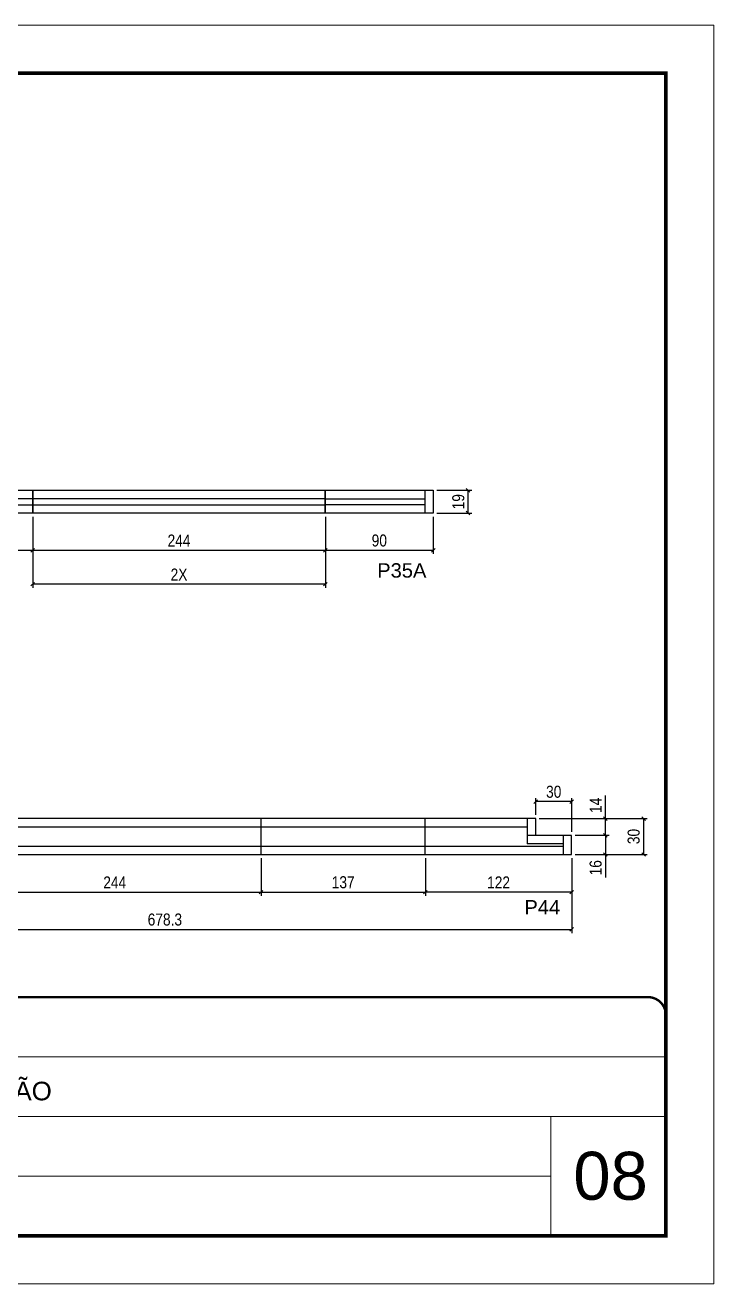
# Model space of a CAD drawing. Extents: x 2216 to 8470, y 226 to 4722.
# Drawn here: x 7896 to 8470, y 2523 to 3573 of the extents above; entities that cross this region are included whole.
import ezdxf

# ---------------------------------------------------------------- set-up
doc = ezdxf.new("R2010")
doc.units = 0
doc.linetypes.add('CONTINUO', pattern=[0])
doc.linetypes.add('DASHED', pattern=[0.75, 0.5, -0.25])
doc.layers.add('00 - FELIPE', color=2, linetype='Continuous', plot=False)
for name, color, linetype in [('5', 5, 'Continuous'), ('COTA', 241, 'Continuous'), ('Painéis', 200, 'Continuous'), ('SARR_2.2x7', 40, 'Continuous')]:
    doc.layers.add(name, color=color, linetype=linetype)
for name, color, linetype, lineweight in [('CARIMBO', 255, 'Continuous', 9), ('Folhas', 255, 'Continuous', 9), ('Romaneio', 3, 'Continuous', 13), ('SARRAFO DE PRESSAO', 251, 'DASHED', 9)]:
    doc.layers.add(name, color=color, linetype=linetype, lineweight=lineweight)
doc.styles.add('ARIAL', font='arial.ttf')
doc.styles.add('COTA TECNICA', font='techl___.ttf', dxfattribs={"height": 10})
doc.styles.add('COTA TECNICA-50', font='techl___.ttf', dxfattribs={"height": 10})
doc.styles.get("Standard").update_dxf_attribs({"font": 'arial.ttf'})
doc.dimstyles.new('COTA PAINEL-50', dxfattribs={"dimtxt": 10, "dimasz": 3, "dimexe": 3, "dimexo": 3, "dimgap": 3, "dimtad": 1, "dimdec": 1, "dimzin": 12, "dimdsep": 46, "dimtxsty": 'COTA TECNICA-50', "dimblk1": 'OBLIQUE', "dimblk2": 'OBLIQUE', "dimsah": 1, "dimcen": 0.9, "dimclrd": 4, "dimclre": 4, "dimclrt": 240, "dimadec": 1, "dimazin": 3, "dimtfac": 1, "dimtdec": 1, "dimtmove": 0, "dimatfit": 3, "dimfxl": 1, "dimtolj": 1, "dimtzin": 12, "dimarcsym": 0})
doc.dimstyles.new('PAINEL', dxfattribs={"dimtxt": 10, "dimasz": 3, "dimexe": 3, "dimexo": 3, "dimgap": 3, "dimtad": 1, "dimdec": 1, "dimzin": 12, "dimdsep": 46, "dimtxsty": 'COTA TECNICA', "dimblk1": 'OBLIQUE', "dimblk2": 'OBLIQUE', "dimsah": 1, "dimcen": 0.9, "dimclrd": 4, "dimclre": 4, "dimclrt": 240, "dimadec": 1, "dimazin": 3, "dimtfac": 1, "dimtdec": 1, "dimtmove": 0, "dimatfit": 3, "dimfxl": 1, "dimtolj": 1, "dimtzin": 12, "dimarcsym": 0})

# ---------------------------------------------------------------- blocks, each defined once
blk = doc.blocks.new('9999999999')
at = {"color": 30, "linetype": 'CONTINUO'}
for p, q in [((98564.6, 34379.6), (99584, 34379.6)), ((98564.6, 34329.8), (99488, 34329.8)), ((99584, 34329.8), (99488, 34329.8)), ((99488, 34329.8), (99488, 34230.2)), ((98564.6, 34280), (99488, 34280))]:
    blk.add_line(p, q, dxfattribs=at)
at = {"color": 30, "linetype": 'CONTINUO', "const_width": 2}
blk.add_lwpolyline([(99584, 34230.2), (99584, 34414.4, 0.414214), (99569, 34429.4), (98229, 34429.4, 0.414214), (98214, 34414.4), (98214, 34245.2, 0.414214), (98229, 34230.2), (99584, 34230.2)], format="xyb", dxfattribs=at)
at = {"layer": 'Folhas'}
blk.add_lwpolyline([(98139, 34190.2), (99624, 34190.2), (99624, 35240.2), (98139, 35240.2)], close=True, dxfattribs=at)
at = {"layer": 'Folhas', "color": 30, "const_width": 3}
blk.add_lwpolyline([(98214, 34230.2), (99584, 34230.2), (99584, 35200.2), (98214, 35200.2)], close=True, dxfattribs=at)
at = {"color": 7, "linetype": 'Continuous', "ltscale": 5, "style": 'ARIAL'}
blk.add_text('HOSPITAL ASSUNÇÃO', height=15.483, dxfattribs=at).set_placement((98837.7, 34343.3))
blk = doc.blocks.new('_Oblique')
at = {"color": 0, "linetype": 'ByBlock', "lineweight": -2}
blk.add_line((-0.5, -0.5), (0.5, 0.5), dxfattribs=at)
blk = doc.blocks.new('*D102')
at = {"layer": 'COTA', "color": 4, "linetype": 'ByBlock', "lineweight": -2, "transparency": 16777216}
for p, q in [((8229.2, 2878.4), (8229.2, 2847)), ((8351.2, 2878.4), (8351.2, 2847)), ((8351.2, 2850), (8229.2, 2850))]:
    blk.add_line(p, q, dxfattribs=at)
at = {"layer": 'Defpoints', "color": 0, "linetype": 'ByBlock', "transparency": 16777216}
for p in [(8229.2, 2881.4), (8351.2, 2881.4), (8229.2, 2850)]:
    blk.add_point(p, dxfattribs=at)
at = {"layer": 'COTA', "color": 4, "linetype": 'ByBlock', "lineweight": -2, "transparency": 16777216, "xscale": 3, "yscale": 3, "zscale": 3, "rotation": 180}
blk.add_blockref('_Oblique', (8229.2, 2850), dxfattribs=at)
at = {"layer": 'COTA', "color": 4, "linetype": 'ByBlock', "lineweight": -2, "transparency": 16777216, "xscale": 3, "yscale": 3, "zscale": 3}
blk.add_blockref('_Oblique', (8351.2, 2850), dxfattribs=at)
at = {"layer": 'COTA', "color": 240, "linetype": 'ByBlock', "transparency": 16777216, "insert": (8290.2, 2858.1), "char_height": 10, "attachment_point": 5, "style": 'COTA TECNICA-50'}
blk.add_mtext('\\A1;122', dxfattribs=at)
blk = doc.blocks.new('*D103')
at = {"layer": 'COTA', "color": 4, "linetype": 'ByBlock', "lineweight": -2, "transparency": 16777216}
for p, q in [((8324.2, 2911.4), (8414.1, 2911.4)), ((8411.1, 2911.4), (8411.1, 2881.4)), ((8354.2, 2881.4), (8414.1, 2881.4))]:
    blk.add_line(p, q, dxfattribs=at)
at = {"layer": 'Defpoints', "color": 0, "linetype": 'ByBlock', "transparency": 16777216}
for p in [(8321.2, 2911.4), (8351.2, 2881.4), (8411.1, 2881.4)]:
    blk.add_point(p, dxfattribs=at)
at = {"layer": 'COTA', "color": 4, "linetype": 'ByBlock', "lineweight": -2, "transparency": 16777216, "xscale": 3, "yscale": 3, "zscale": 3}
for p, rotation in [((8411.1, 2911.4), 90), ((8411.1, 2881.4), 270)]:
    blk.add_blockref('_Oblique', p, dxfattribs=dict(at, rotation=rotation))
at = {"layer": 'COTA', "color": 240, "linetype": 'ByBlock', "transparency": 16777216, "insert": (8402.9, 2896.4), "char_height": 10, "attachment_point": 5, "rotation": 90, "style": 'COTA TECNICA-50'}
blk.add_mtext('\\A1;30', dxfattribs=at)
blk = doc.blocks.new('*D195')
at = {"layer": 'COTA', "color": 4, "linetype": 'ByBlock', "lineweight": -2, "transparency": 16777216}
for p, q in [((8145.8, 3163.2), (8145.8, 3132.2)), ((8235.8, 3163.2), (8235.8, 3132.2)), ((8145.8, 3135.2), (8235.8, 3135.2))]:
    blk.add_line(p, q, dxfattribs=at)
at = {"layer": 'Defpoints', "color": 0, "linetype": 'ByBlock', "transparency": 16777216}
for p in [(8145.8, 3166.2), (8235.8, 3166.2), (8235.8, 3135.2)]:
    blk.add_point(p, dxfattribs=at)
at = {"layer": 'COTA', "color": 4, "linetype": 'ByBlock', "lineweight": -2, "transparency": 16777216, "xscale": 3, "yscale": 3, "zscale": 3, "rotation": 180}
blk.add_blockref('_Oblique', (8145.8, 3135.2), dxfattribs=at)
at = {"layer": 'COTA', "color": 4, "linetype": 'ByBlock', "lineweight": -2, "transparency": 16777216, "xscale": 3, "yscale": 3, "zscale": 3}
blk.add_blockref('_Oblique', (8235.8, 3135.2), dxfattribs=at)
at = {"layer": 'COTA', "color": 240, "linetype": 'ByBlock', "transparency": 16777216, "insert": (8190.8, 3143.3), "char_height": 10, "attachment_point": 5, "style": 'COTA TECNICA-50'}
blk.add_mtext('\\A1;90', dxfattribs=at)
blk = doc.blocks.new('*D196')
at = {"layer": 'Defpoints', "color": 0, "linetype": 'ByBlock', "transparency": 16777216}
for p in [(7657.8, 3166.2), (7901.8, 3166.2), (7901.8, 3135.2)]:
    blk.add_point(p, dxfattribs=at)
at = {"layer": 'Romaneio', "color": 4, "linetype": 'ByBlock', "lineweight": -2, "transparency": 16777216}
for p, q in [((7657.8, 3163.2), (7657.8, 3132.2)), ((7901.8, 3163.2), (7901.8, 3132.2)), ((7657.8, 3135.2), (7901.8, 3135.2))]:
    blk.add_line(p, q, dxfattribs=at)
at = {"layer": 'Romaneio', "color": 4, "linetype": 'ByBlock', "lineweight": -2, "transparency": 16777216, "xscale": 3, "yscale": 3, "zscale": 3, "rotation": 180}
blk.add_blockref('_Oblique', (7657.8, 3135.2), dxfattribs=at)
at = {"layer": 'Romaneio', "color": 4, "linetype": 'ByBlock', "lineweight": -2, "transparency": 16777216, "xscale": 3, "yscale": 3, "zscale": 3}
blk.add_blockref('_Oblique', (7901.8, 3135.2), dxfattribs=at)
at = {"layer": 'Romaneio', "color": 240, "linetype": 'ByBlock', "transparency": 16777216, "insert": (7779.8, 3143.3), "char_height": 10, "attachment_point": 5, "style": 'COTA TECNICA-50'}
blk.add_mtext('\\A1;244', dxfattribs=at)
blk = doc.blocks.new('*D64')
at = {"layer": 'Defpoints', "color": 0, "linetype": 'ByBlock', "transparency": 16777216}
for p in [(7901.8, 3166.2), (8145.8, 3166.2), (8145.8, 3135.2)]:
    blk.add_point(p, dxfattribs=at)
at = {"layer": 'Romaneio', "color": 4, "linetype": 'ByBlock', "lineweight": -2, "transparency": 16777216}
for p, q in [((7901.8, 3163.2), (7901.8, 3132.2)), ((8145.8, 3163.2), (8145.8, 3132.2)), ((7901.8, 3135.2), (8145.8, 3135.2))]:
    blk.add_line(p, q, dxfattribs=at)
at = {"layer": 'Romaneio', "color": 4, "linetype": 'ByBlock', "lineweight": -2, "transparency": 16777216, "xscale": 3, "yscale": 3, "zscale": 3, "rotation": 180}
blk.add_blockref('_Oblique', (7901.8, 3135.2), dxfattribs=at)
at = {"layer": 'Romaneio', "color": 4, "linetype": 'ByBlock', "lineweight": -2, "transparency": 16777216, "xscale": 3, "yscale": 3, "zscale": 3}
blk.add_blockref('_Oblique', (8145.8, 3135.2), dxfattribs=at)
at = {"layer": 'Romaneio', "color": 240, "linetype": 'ByBlock', "transparency": 16777216, "insert": (8023.8, 3143.3), "char_height": 10, "attachment_point": 5, "style": 'COTA TECNICA-50'}
blk.add_mtext('\\A1;244', dxfattribs=at)
blk = doc.blocks.new('*D65')
at = {"layer": 'COTA', "color": 4, "linetype": 'ByBlock', "lineweight": -2, "transparency": 16777216}
for p, q in [((7901.8, 3163.2), (7901.8, 3103.9)), ((8145.8, 3163.2), (8145.8, 3103.9)), ((8145.8, 3106.9), (7901.8, 3106.9))]:
    blk.add_line(p, q, dxfattribs=at)
at = {"layer": 'Defpoints', "color": 0, "linetype": 'ByBlock', "transparency": 16777216}
for p in [(7901.8, 3166.2), (8145.8, 3166.2), (7901.8, 3106.9)]:
    blk.add_point(p, dxfattribs=at)
at = {"layer": 'COTA', "color": 4, "linetype": 'ByBlock', "lineweight": -2, "transparency": 16777216, "xscale": 3, "yscale": 3, "zscale": 3, "rotation": 180}
blk.add_blockref('_Oblique', (7901.8, 3106.9), dxfattribs=at)
at = {"layer": 'COTA', "color": 4, "linetype": 'ByBlock', "lineweight": -2, "transparency": 16777216, "xscale": 3, "yscale": 3, "zscale": 3}
blk.add_blockref('_Oblique', (8145.8, 3106.9), dxfattribs=at)
at = {"layer": 'COTA', "color": 240, "linetype": 'ByBlock', "transparency": 16777216, "insert": (8023.8, 3114.9), "char_height": 10, "attachment_point": 5, "style": 'COTA TECNICA-50'}
blk.add_mtext('\\A1;2X', dxfattribs=at)
blk = doc.blocks.new('*D37')
at = {"layer": 'Defpoints', "color": 0, "linetype": 'ByBlock', "transparency": 16777216}
for p in [(7848.2, 2881.4), (8092.2, 2881.4), (8092.2, 2850)]:
    blk.add_point(p, dxfattribs=at)
at = {"layer": 'Romaneio', "color": 4, "linetype": 'ByBlock', "lineweight": -2, "transparency": 16777216}
for p, q in [((7848.2, 2878.4), (7848.2, 2847)), ((8092.2, 2878.4), (8092.2, 2847)), ((7848.2, 2850), (8092.2, 2850))]:
    blk.add_line(p, q, dxfattribs=at)
at = {"layer": 'Romaneio', "color": 4, "linetype": 'ByBlock', "lineweight": -2, "transparency": 16777216, "xscale": 3, "yscale": 3, "zscale": 3, "rotation": 180}
blk.add_blockref('_Oblique', (7848.2, 2850), dxfattribs=at)
at = {"layer": 'Romaneio', "color": 4, "linetype": 'ByBlock', "lineweight": -2, "transparency": 16777216, "xscale": 3, "yscale": 3, "zscale": 3}
blk.add_blockref('_Oblique', (8092.2, 2850), dxfattribs=at)
at = {"layer": 'Romaneio', "color": 240, "linetype": 'ByBlock', "transparency": 16777216, "insert": (7970.2, 2858.1), "char_height": 10, "attachment_point": 5, "style": 'COTA TECNICA-50'}
blk.add_mtext('\\A1;244', dxfattribs=at)
blk = doc.blocks.new('*D158')
at = {"layer": 'COTA', "color": 4, "linetype": 'ByBlock', "lineweight": -2, "transparency": 16777216}
for p, q in [((8092.2, 2878.4), (8092.2, 2847)), ((8229.2, 2878.4), (8229.2, 2847)), ((8092.2, 2850), (8229.2, 2850))]:
    blk.add_line(p, q, dxfattribs=at)
at = {"layer": 'Defpoints', "color": 0, "linetype": 'ByBlock', "transparency": 16777216}
for p in [(8092.2, 2881.4), (8229.2, 2881.4), (8229.2, 2850)]:
    blk.add_point(p, dxfattribs=at)
at = {"layer": 'COTA', "color": 4, "linetype": 'ByBlock', "lineweight": -2, "transparency": 16777216, "xscale": 3, "yscale": 3, "zscale": 3, "rotation": 180}
blk.add_blockref('_Oblique', (8092.2, 2850), dxfattribs=at)
at = {"layer": 'COTA', "color": 4, "linetype": 'ByBlock', "lineweight": -2, "transparency": 16777216, "xscale": 3, "yscale": 3, "zscale": 3}
blk.add_blockref('_Oblique', (8229.2, 2850), dxfattribs=at)
at = {"layer": 'COTA', "color": 240, "linetype": 'ByBlock', "transparency": 16777216, "insert": (8160.7, 2858.2), "char_height": 10, "attachment_point": 5, "style": 'COTA TECNICA-50'}
blk.add_mtext('\\A1;137', dxfattribs=at)
blk = doc.blocks.new('*D159')
at = {"layer": 'COTA', "color": 4, "linetype": 'ByBlock', "lineweight": -2, "transparency": 16777216}
for p, q in [((8354.2, 2897.4), (8382.3, 2897.4)), ((8379.3, 2897.4), (8379.3, 2881.4)), ((8354.2, 2881.4), (8382.3, 2881.4)), ((8379.3, 2881.4), (8379.3, 2862.3))]:
    blk.add_line(p, q, dxfattribs=at)
at = {"layer": 'Defpoints', "color": 0, "linetype": 'ByBlock', "transparency": 16777216}
for p in [(8351.2, 2897.4), (8351.2, 2881.4), (8379.3, 2881.4)]:
    blk.add_point(p, dxfattribs=at)
at = {"layer": 'COTA', "color": 4, "linetype": 'ByBlock', "lineweight": -2, "transparency": 16777216, "xscale": 3, "yscale": 3, "zscale": 3}
for p, rotation in [((8379.3, 2897.4), 90), ((8379.3, 2881.4), 270)]:
    blk.add_blockref('_Oblique', p, dxfattribs=dict(at, rotation=rotation))
at = {"layer": 'COTA', "color": 240, "linetype": 'ByBlock', "transparency": 16777216, "insert": (8371.2, 2870.3), "char_height": 10, "attachment_point": 5, "rotation": 90, "style": 'COTA TECNICA-50'}
blk.add_mtext('\\A1;16', dxfattribs=at)
blk = doc.blocks.new('*D39')
at = {"layer": 'COTA', "color": 4, "linetype": 'ByBlock', "lineweight": -2, "transparency": 16777216}
for p, q in [((8379.3, 2911.4), (8379.3, 2930.5)), ((8324.2, 2911.4), (8382.3, 2911.4)), ((8379.3, 2897.4), (8379.3, 2911.4)), ((8354.2, 2897.4), (8382.3, 2897.4))]:
    blk.add_line(p, q, dxfattribs=at)
at = {"layer": 'Defpoints', "color": 0, "linetype": 'ByBlock', "transparency": 16777216}
for p in [(8321.2, 2911.4), (8379.3, 2911.4), (8351.2, 2897.4)]:
    blk.add_point(p, dxfattribs=at)
at = {"layer": 'COTA', "color": 4, "linetype": 'ByBlock', "lineweight": -2, "transparency": 16777216, "xscale": 3, "yscale": 3, "zscale": 3}
for p, rotation in [((8379.3, 2911.4), 90), ((8379.3, 2897.4), 270)]:
    blk.add_blockref('_Oblique', p, dxfattribs=dict(at, rotation=rotation))
at = {"layer": 'COTA', "color": 240, "linetype": 'ByBlock', "transparency": 16777216, "insert": (8371.2, 2922.4), "char_height": 10, "attachment_point": 5, "rotation": 90, "style": 'COTA TECNICA-50'}
blk.add_mtext('\\A1;14', dxfattribs=at)
blk = doc.blocks.new('*D40')
at = {"layer": 'COTA', "color": 4, "linetype": 'ByBlock', "lineweight": -2, "transparency": 16777216}
for p, q in [((8321.2, 2914.4), (8321.2, 2928.5)), ((8351.2, 2925.5), (8321.2, 2925.5)), ((8351.2, 2900.4), (8351.2, 2928.5))]:
    blk.add_line(p, q, dxfattribs=at)
at = {"layer": 'Defpoints', "color": 0, "linetype": 'ByBlock', "transparency": 16777216}
for p in [(8321.2, 2925.5), (8321.2, 2911.4), (8351.2, 2897.4)]:
    blk.add_point(p, dxfattribs=at)
at = {"layer": 'COTA', "color": 4, "linetype": 'ByBlock', "lineweight": -2, "transparency": 16777216, "xscale": 3, "yscale": 3, "zscale": 3, "rotation": 180}
blk.add_blockref('_Oblique', (8321.2, 2925.5), dxfattribs=at)
at = {"layer": 'COTA', "color": 4, "linetype": 'ByBlock', "lineweight": -2, "transparency": 16777216, "xscale": 3, "yscale": 3, "zscale": 3}
blk.add_blockref('_Oblique', (8351.2, 2925.5), dxfattribs=at)
at = {"layer": 'COTA', "color": 240, "linetype": 'ByBlock', "transparency": 16777216, "insert": (8336.2, 2933.7), "char_height": 10, "attachment_point": 5, "style": 'COTA TECNICA-50'}
blk.add_mtext('\\A1;30', dxfattribs=at)
blk = doc.blocks.new('*D78')
at = {"layer": 'COTA', "color": 4, "linetype": 'ByBlock', "lineweight": -2, "transparency": 16777216}
for p, q in [((8238.8, 3185.2), (8267.8, 3185.2)), ((8264.8, 3166.2), (8264.8, 3185.2)), ((8238.8, 3166.2), (8267.8, 3166.2))]:
    blk.add_line(p, q, dxfattribs=at)
at = {"layer": 'Defpoints', "color": 0, "linetype": 'ByBlock', "transparency": 16777216}
for p in [(8235.8, 3185.2), (8264.8, 3185.2), (8235.8, 3166.2)]:
    blk.add_point(p, dxfattribs=at)
at = {"layer": 'COTA', "color": 4, "linetype": 'ByBlock', "lineweight": -2, "transparency": 16777216, "xscale": 3, "yscale": 3, "zscale": 3}
for p, rotation in [((8264.8, 3185.2), 90), ((8264.8, 3166.2), 270)]:
    blk.add_blockref('_Oblique', p, dxfattribs=dict(at, rotation=rotation))
at = {"layer": 'COTA', "color": 240, "linetype": 'ByBlock', "transparency": 16777216, "insert": (8256.7, 3175.7), "char_height": 10, "attachment_point": 5, "rotation": 90, "style": 'COTA TECNICA-50'}
blk.add_mtext('\\A1;19', dxfattribs=at)
blk = doc.blocks.new('*D220')
at = {"layer": '00 - FELIPE', "color": 4, "lineweight": -2, "transparency": 16777216}
for p, q in [((7672.9, 2878.4), (7672.9, 2815.9)), ((8351.2, 2878.4), (8351.2, 2815.9)), ((7672.9, 2818.9), (8351.2, 2818.9))]:
    blk.add_line(p, q, dxfattribs=at)
at = {"layer": 'Defpoints', "color": 0, "transparency": 16777216}
for p in [(7672.9, 2881.4), (8351.2, 2881.4), (8351.2, 2818.9)]:
    blk.add_point(p, dxfattribs=at)
at = {"layer": '00 - FELIPE', "color": 4, "lineweight": -2, "transparency": 16777216, "xscale": 3, "yscale": 3, "zscale": 3, "rotation": 180}
blk.add_blockref('_Oblique', (7672.9, 2818.9), dxfattribs=at)
at = {"layer": '00 - FELIPE', "color": 4, "lineweight": -2, "transparency": 16777216, "xscale": 3, "yscale": 3, "zscale": 3}
blk.add_blockref('_Oblique', (8351.2, 2818.9), dxfattribs=at)
at = {"layer": '00 - FELIPE', "color": 240, "transparency": 16777216, "insert": (8012, 2827.1), "char_height": 10, "attachment_point": 5, "style": 'COTA TECNICA'}
blk.add_mtext('\\A1;678.3', dxfattribs=at)

msp = doc.modelspace()

# ---------------------------------------------------------------- linework, layer by layer
at = {"layer": 'Painéis', "linetype": 'ByBlock'}
for p, q in [((8092.15, 2881.35), (8092.15, 2911.35)), ((8229.15, 2881.35), (8229.15, 2911.35)), ((8351.16, 2890.35), (8351.15, 2890.35))]:
    msp.add_line(p, q, dxfattribs=at)
at = {"layer": 'Painéis', "linetype": 'Continuous'}
for points in [[(7657.78, 3185.2), (7901.78, 3185.2), (7901.78, 3166.2), (7657.78, 3166.2)], [(7901.78, 3185.2), (8145.78, 3185.2), (8145.78, 3166.2), (7901.78, 3166.2)]]:
    msp.add_lwpolyline(points, close=True, dxfattribs=at)
at = {"layer": 'Painéis', "linetype": 'ByBlock'}
msp.add_lwpolyline([(8145.78, 3185.2), (8235.82, 3185.2), (8235.82, 3166.2), (8145.78, 3166.2)], close=True, dxfattribs=at)
msp.add_lwpolyline([(7672.88, 2881.35), (8351.15, 2881.35), (8351.16, 2897.35), (8321.16, 2897.35), (8321.16, 2911.35), (7867.15, 2911.35), (7867.15, 2907.58), (7848.15, 2907.58), (7848.15, 2911.35), (7690.2, 2911.35), (7672.88, 2881.35)], dxfattribs=at)
at = {"layer": 'SARR_2.2x7', "linetype": 'Continuous'}
for p, q in [((8228.84, 3185.2), (8228.84, 3166.2)), ((7901.78, 3178.2), (7664.78, 3178.2)), ((7664.78, 3173.2), (7901.78, 3173.2)), ((8145.78, 3178.2), (7901.78, 3178.2)), ((7901.78, 3173.2), (8145.78, 3173.2)), ((8145.78, 3178.2), (8228.84, 3178.2)), ((8228.84, 3173.2), (8145.78, 3173.2)), ((8314.16, 2911.35), (8314.16, 2890.35)), ((7848.15, 2904.35), (8092.15, 2904.35)), ((8092.15, 2904.35), (8229.15, 2904.35)), ((8229.15, 2904.35), (8314.16, 2904.35)), ((7848.15, 2888.35), (8092.15, 2888.35)), ((8092.15, 2888.35), (8229.15, 2888.35)), ((8229.15, 2888.35), (8344.16, 2888.34)), ((8321.16, 2897.35), (8314.16, 2897.35)), ((8344.16, 2890.35), (8314.16, 2890.35)), ((8344.16, 2897.35), (8344.16, 2881.35))]:
    msp.add_line(p, q, dxfattribs=at)

# ---------------------------------------------------------------- block references
at = {"layer": 'SARRAFO DE PRESSAO', "color": 6, "linetype": 'ByBlock'}
msp.add_blockref('9999999999', (-91154.29, -31666.96), dxfattribs=at)

# ---------------------------------------------------------------- texts
at = {"layer": '5', "linetype": 'Continuous'}
for s, p in [('P35A', (8189.03, 3112.39)), ('P44', (8311.76, 2831.39))]:
    msp.add_text(s, height=12, rotation=359.99996, dxfattribs=at).set_placement(p)
at = {"layer": 'CARIMBO', "style": 'ARIAL'}
msp.add_text('08', height=40, dxfattribs=at).set_placement((8352.55, 2593.39))

# ---------------------------------------------------------------- dimensions: what is measured, and where the dimension line sits
at = {"layer": '00 - FELIPE'}
dim = msp.add_linear_dim(base=(8351.15, 2818.86), p1=(7672.88, 2881.35), p2=(8351.15, 2881.35), dimstyle='PAINEL', dxfattribs=at)
dim.commit()
dim.dimension.update_dxf_attribs({"geometry": '*D220', "text_midpoint": (8012.02, 2827.1)})
at = {"layer": 'COTA', "linetype": 'ByBlock'}
for base, p1, p2, picture, middle in [((8264.79, 3185.2), (8235.82, 3166.2), (8235.82, 3185.2), '*D78', (8256.7, 3175.7)), ((8379.3, 2911.35), (8351.16, 2897.35), (8321.16, 2911.35), '*D39', (8371.23, 2922.41)), ((8411.09, 2881.35), (8321.16, 2911.35), (8351.15, 2881.35), '*D103', (8402.87, 2896.35)), ((8379.3, 2881.35), (8351.16, 2897.35), (8351.15, 2881.35), '*D159', (8371.2, 2870.35))]:
    dim = msp.add_linear_dim(base=base, p1=p1, p2=p2, angle=90, dimstyle='COTA PAINEL-50', override={"dimarcsym": 1}, dxfattribs=at)
    dim.commit()
    dim.dimension.update_dxf_attribs({"geometry": picture, "text_midpoint": middle})
dim = msp.add_linear_dim(base=(7901.78, 3106.87), p1=(8145.78, 3166.2), p2=(7901.78, 3166.2), text='2X', dimstyle='COTA PAINEL-50', override={"dimarcsym": 1}, dxfattribs=at)
dim.commit()
dim.dimension.update_dxf_attribs({"geometry": '*D65', "text_midpoint": (8023.78, 3114.93)})
for base, p1, p2, picture, middle in [((8235.82, 3135.21), (8145.78, 3166.2), (8235.82, 3166.2), '*D195', (8190.8, 3143.34)), ((8321.16, 2925.48), (8351.16, 2897.35), (8321.16, 2911.35), '*D40', (8336.16, 2933.7)), ((8229.15, 2849.99), (8092.15, 2881.35), (8229.15, 2881.35), '*D158', (8160.65, 2858.21)), ((8229.15, 2849.99), (8351.15, 2881.35), (8229.15, 2881.35), '*D102', (8290.15, 2858.05))]:
    dim = msp.add_linear_dim(base=base, p1=p1, p2=p2, dimstyle='COTA PAINEL-50', override={"dimarcsym": 1}, dxfattribs=at)
    dim.commit()
    dim.dimension.update_dxf_attribs({"geometry": picture, "text_midpoint": middle})
at = {"layer": 'Romaneio', "linetype": 'ByBlock'}
for p1, p2, distance, picture, middle in [((7657.78, 3166.2), (7901.78, 3166.2), -30.99, '*D196', (7779.78, 3143.28)), ((7901.78, 3166.2), (8145.78, 3166.2), -30.99, '*D64', (8023.78, 3143.28)), ((7848.15, 2881.35), (8092.15, 2881.35), -31.36, '*D37', (7970.15, 2858.07))]:
    dim = msp.add_aligned_dim(p1=p1, p2=p2, distance=distance, dimstyle='COTA PAINEL-50', override={"dimarcsym": 1}, dxfattribs=at)
    dim.commit()
    dim.dimension.update_dxf_attribs({"geometry": picture, "text_midpoint": middle})

doc.saveas('drawing.dxf')
